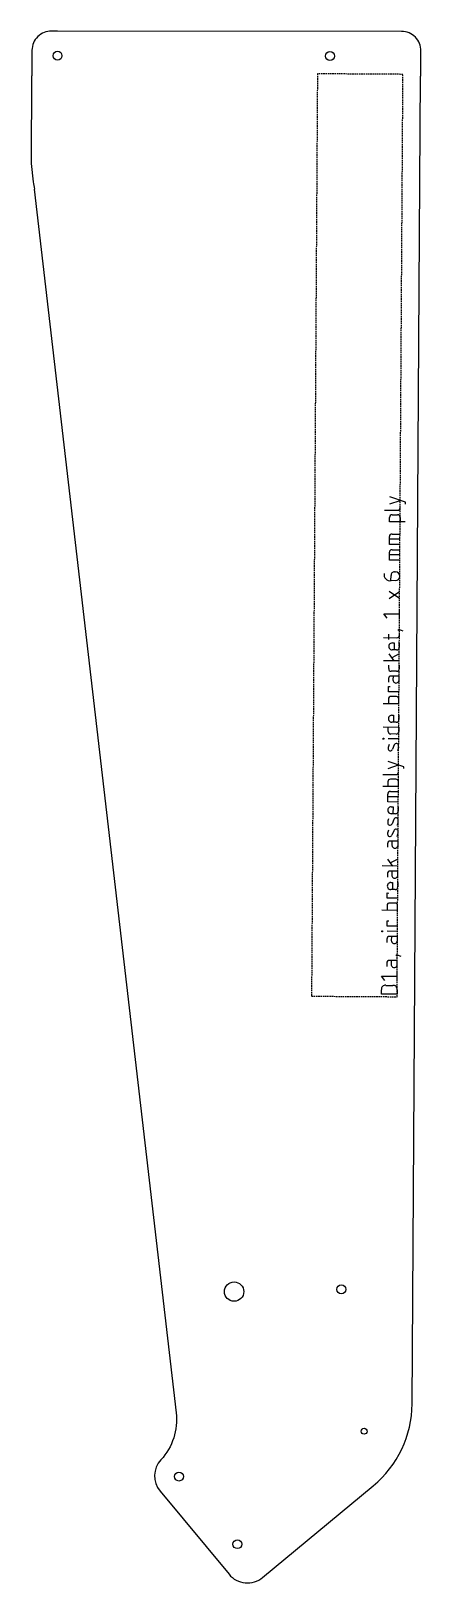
# Model space of a CAD drawing. Header units: millimetres. Extents: x -743 to -612, y -933 to -412.
import ezdxf

# ---------------------------------------------------------------- set-up
doc = ezdxf.new("R2010")
doc.units = ezdxf.units.MM
doc.linetypes.add('DASHED', pattern=[0.75, 0.5, -0.25])
doc.layers.get('0').update_dxf_attribs({"linetype": 'CONTINUOUS'})
doc.layers.add('1', color=7, linetype='DASHED')

msp = doc.modelspace()

# ---------------------------------------------------------------- linework, layer by layer
for p, q in [((-624.47, -572.74), (-620.09, -572.77)), ((-622.71, -570.7), (-619.19, -569.56)), ((-617.44, -570.15), (-622.69, -568.36)), ((-617.44, -570.74), (-617.44, -570.15)), ((-622.74, -576.7), (-622.74, -575.24)), ((-617.48, -576.73), (-622.74, -576.7)), ((-621.85, -574.37), (-620.1, -574.38)), ((-619.23, -575.26), (-619.24, -576.72)), ((-622.79, -584.31), (-622.78, -581.67)), ((-619.27, -582.57), (-622.78, -582.55)), ((-621.89, -580.8), (-619.26, -580.82)), ((-622.83, -589.57), (-622.81, -586.94)), ((-619.31, -587.84), (-622.82, -587.82)), ((-619.28, -584.33), (-622.79, -584.31)), ((-621.93, -586.07), (-619.29, -586.08)), ((-619.32, -589.59), (-622.83, -589.57)), ((-621.1, -593.53), (-620.8, -593.53)), ((-622.29, -596.45), (-622.27, -594.69)), ((-620.82, -596.46), (-622.29, -596.45)), ((-622.91, -602.44), (-619.38, -600.12)), ((-619.4, -602.46), (-622.89, -600.1)), ((-623.54, -609.02), (-624.7, -607.55)), ((-624.7, -607.55), (-619.43, -607.58)), ((-619.44, -609.04), (-619.42, -606.12)), ((-623, -616.19), (-622.99, -614.43)), ((-619.76, -613.14), (-619.76, -612.84)), ((-619.76, -612.84), (-619.47, -612.85)), ((-619.47, -613.14), (-619.76, -613.14)), ((-619.48, -614.75), (-619.48, -614.45)), ((-619.47, -612.85), (-619.47, -613.14)), ((-619.47, -612.85), (-618.3, -613.29)), ((-624.75, -615.59), (-620.36, -615.62)), ((-620.39, -619.71), (-621.85, -619.7)), ((-621.83, -617.36), (-621.25, -617.37)), ((-621.25, -617.37), (-621.26, -619.71)), ((-619.49, -617.38), (-619.5, -618.84)), ((-619.53, -623.38), (-624.8, -623.34)), ((-623.06, -625.99), (-623.05, -624.82)), ((-623.03, -621.01), (-621.29, -623.36)), ((-619.52, -621.04), (-622.01, -622.34)), ((-619.54, -624.84), (-619.55, -626.01)), ((-623.08, -629.35), (-623.09, -630.52)), ((-619.57, -628.49), (-622.2, -628.48)), ((-620.43, -626.88), (-622.19, -626.87)), ((-621.61, -628.48), (-621.62, -629.8)), ((-619.57, -629.81), (-619.57, -628.49)), ((-623.11, -633.74), (-623.1, -631.98)), ((-619.6, -633.76), (-623.11, -633.74)), ((-623.1, -631.98), (-622.51, -631.99)), ((-620.49, -635.36), (-622.24, -635.35)), ((-624.89, -637.67), (-619.62, -637.71)), ((-623.13, -636.22), (-623.13, -637.69)), ((-619.62, -637.71), (-619.62, -636.25)), ((-624.94, -645.57), (-619.68, -645.61)), ((-623.19, -647.05), (-623.19, -645.58)), ((-620.54, -643.99), (-622, -643.98)), ((-621.99, -641.64), (-621.41, -641.65)), ((-621.41, -641.65), (-621.42, -643.99)), ((-619.68, -645.61), (-619.68, -647.07)), ((-619.65, -641.66), (-619.66, -643.12)), ((-624.97, -649.67), (-624.96, -649.37)), ((-624.67, -649.67), (-624.97, -649.67)), ((-624.96, -649.37), (-624.67, -649.38)), ((-624.67, -649.38), (-624.67, -649.67)), ((-619.7, -649.55), (-623.21, -649.53)), ((-620.57, -647.94), (-622.32, -647.93)), ((-621.18, -651.59), (-621.77, -653.05)), ((-625.04, -661.51), (-620.65, -661.54)), ((-623.27, -659.48), (-619.76, -658.33)), ((-618.01, -658.92), (-623.26, -657.14)), ((-618.01, -659.51), (-618.01, -658.92)), ((-625.07, -665.46), (-619.8, -665.49)), ((-623.3, -664.01), (-623.31, -665.47)), ((-620.66, -663.15), (-622.42, -663.14)), ((-619.8, -665.49), (-619.79, -664.03)), ((-623.35, -670.74), (-623.33, -668.1)), ((-619.84, -670.76), (-623.35, -670.74)), ((-619.82, -669), (-623.33, -668.98)), ((-622.45, -667.23), (-619.81, -667.25)), ((-620.74, -674.7), (-622.2, -674.69)), ((-622.19, -672.35), (-621.6, -672.36)), ((-621.34, -676.6), (-621.93, -678.06)), ((-621.6, -672.36), (-621.62, -674.7)), ((-619.85, -672.37), (-619.86, -673.83)), ((-621.36, -680.4), (-621.95, -681.86)), ((-623.44, -684.78), (-623.44, -685.95)), ((-619.92, -683.92), (-622.55, -683.91)), ((-621.97, -683.91), (-621.98, -685.23)), ((-619.93, -685.24), (-619.92, -683.92)), ((-619.97, -692.26), (-625.24, -692.22)), ((-623.47, -689.9), (-621.73, -692.25)), ((-619.96, -689.92), (-622.45, -691.22)), ((-623.5, -694.87), (-623.51, -696.04)), ((-619.98, -694.01), (-622.62, -694)), ((-622.35, -697.8), (-621.76, -697.8)), ((-622.03, -694), (-622.04, -695.32)), ((-621.76, -697.8), (-621.78, -700.14)), ((-620.01, -697.82), (-620.02, -699.28)), ((-619.99, -695.33), (-619.98, -694.01)), ((-623.55, -703.06), (-623.54, -701.3)), ((-620.04, -703.08), (-623.55, -703.06)), ((-623.54, -701.3), (-622.96, -701.31)), ((-620.9, -700.15), (-622.36, -700.14)), ((-625.33, -707), (-620.07, -707.03)), ((-623.57, -705.54), (-623.58, -707.01)), ((-620.93, -704.68), (-622.69, -704.67)), ((-620.07, -707.03), (-620.06, -705.57)), ((-623.61, -712.42), (-623.6, -710.66)), ((-620.1, -712.44), (-623.61, -712.42)), ((-623.6, -710.66), (-623.02, -710.67)), ((-625.38, -714.31), (-625.38, -714.02)), ((-625.38, -714.02), (-625.09, -714.02)), ((-625.09, -714.31), (-625.38, -714.31)), ((-625.09, -714.02), (-625.09, -714.31)), ((-623.64, -716.81), (-623.65, -717.98)), ((-620.11, -714.2), (-623.62, -714.17)), ((-620.12, -715.95), (-622.76, -715.93)), ((-622.17, -715.94), (-622.18, -717.25)), ((-620.13, -717.27), (-620.12, -715.95)), ((-620.18, -723.99), (-622.81, -723.98)), ((-622.22, -723.98), (-622.23, -725.3)), ((-620.46, -722.38), (-620.46, -722.09)), ((-620.46, -722.09), (-620.16, -722.09)), ((-620.17, -722.38), (-620.46, -722.38)), ((-620.18, -725.31), (-620.18, -723.99)), ((-620.16, -722.09), (-620.17, -722.38)), ((-620.16, -722.09), (-619, -722.54)), ((-624.31, -730.69), (-625.47, -729.22)), ((-625.47, -729.22), (-620.21, -729.26)), ((-623.69, -724.85), (-623.7, -726.02)), ((-620.22, -730.72), (-620.2, -727.8)), ((-625.51, -735.22), (-625.5, -733.76)), ((-624.03, -732.31), (-621.69, -732.32)), ((-620.24, -733.79), (-620.25, -735.25)), ((-620.25, -735.25), (-625.51, -735.22))]:
    msp.add_line(p, q)
msp.add_lwpolyline([(-612.22, -418.63, 0.415766), (-618.72, -412.09), (-734.23, -411.96), (-736.27, -411.95, 0.414214), (-742.81, -418.41), (-742.87, -426.94), (-742.94, -426.94), (-743.13, -456.37), (-742.4, -462.62, 0.024994), (-742.01, -464.98), (-742.12, -465.07), (-694.4, -875.77, -0.217805), (-699.53, -891.59, 0.374663), (-699.79, -902.1), (-676.66, -930.03, 0.414214), (-665.4, -931.09), (-628.24, -900.31, 0.221695), (-615.2, -872.81), (-612.35, -427.1), (-612.28, -427.1)], format="xyb", close=True)
for centre, radius in [((-734.24, -420.24), 1.5), ((-642.78, -420.34), 1.5), ((-674.96, -835.13), 3.25), ((-638.95, -834.36), 1.5), ((-631.31, -882), 1), ((-693.46, -897.2), 1.5), ((-673.84, -919.91), 1.5)]:
    msp.add_circle(centre, radius)
for centre, radius, start, end in [((-619.98, -572), 0.779, -98.1348, 7.4024), ((-621.96, -575.14), 0.779, 81.8652, 187.4024), ((-620, -575.15), 0.779, -8.1348, 97.4024), ((-622, -581.57), 0.779, 81.8652, 187.4024), ((-622.04, -586.84), 0.779, 81.8652, 187.4024), ((-621.24, -594.56), 1.04, 81.8652, 187.4024), ((-620.81, -594.99), 1.46, -90.3662, 89.6338), ((-622.55, -594.39), 2.08, 171.8652, 277.4024), ((-620.25, -614.85), 0.779, -98.1348, 7.4024), ((-621.84, -618.53), 1.17, 89.6338, 269.6338), ((-620.28, -618.94), 0.779, -98.1348, 7.4024), ((-622.31, -629.25), 0.779, 81.8652, 187.4024), ((-622.29, -626.1), 0.779, 171.8652, 277.4024), ((-620.6, -629.8), 1.02, 179.6338, 359.6338), ((-620.32, -626.11), 0.779, -98.1348, 7.4024), ((-622.35, -636.12), 0.779, 81.8652, 187.4024), ((-620.39, -636.14), 0.779, -8.1348, 97.4024), ((-622, -642.81), 1.17, 89.6338, 269.6338), ((-620.43, -643.22), 0.779, -98.1348, 7.4024), ((-622.42, -647.16), 0.779, 171.8652, 277.4024), ((-620.47, -651.84), 0.753, -3.9841, 160.6318), ((-620.46, -647.17), 0.779, -98.1348, 7.4024), ((-620.51, -652.68), 2.72, 152.7439, 181.466), ((-622.48, -652.81), 0.752, 175.5064, 341.1413), ((-622.81, -652.14), 3.11, -25.9195, 4.5773), ((-620.54, -660.77), 0.779, -98.1348, 7.4024), ((-622.53, -663.91), 0.779, 81.8652, 187.4024), ((-620.56, -663.92), 0.779, -8.1348, 97.4024), ((-622.56, -668), 0.779, 81.8652, 187.4024), ((-620.67, -677.69), 2.72, 152.7439, 181.466), ((-622.19, -673.52), 1.17, 89.6338, 269.6338), ((-620.63, -676.85), 0.753, -3.9841, 160.6318), ((-620.63, -673.93), 0.779, -98.1348, 7.4024), ((-622.97, -677.15), 3.11, -25.9195, 4.5773), ((-620.7, -681.49), 2.72, 152.7439, 181.466), ((-622.67, -681.62), 0.752, 175.5064, 341.1413), ((-622.64, -677.82), 0.752, 175.5064, 341.1413), ((-620.65, -680.65), 0.753, -3.9841, 160.6318), ((-623, -680.95), 3.11, -25.9195, 4.5773), ((-622.66, -684.68), 0.779, 81.8652, 187.4024), ((-620.95, -685.23), 1.02, 179.6338, 359.6338), ((-622.36, -698.97), 1.17, 89.6338, 269.6338), ((-622.73, -694.77), 0.779, 81.8652, 187.4024), ((-621.02, -695.32), 1.02, 179.6338, 359.6338), ((-620.79, -699.38), 0.779, -98.1348, 7.4024), ((-622.8, -705.44), 0.779, 81.8652, 187.4024), ((-620.83, -705.46), 0.779, -8.1348, 97.4024), ((-622.87, -716.7), 0.779, 81.8652, 187.4024), ((-621.16, -717.26), 1.02, 179.6338, 359.6338), ((-622.92, -724.75), 0.779, 81.8652, 187.4024), ((-621.21, -725.3), 1.02, 179.6338, 359.6338), ((-624.22, -733.59), 1.3, 81.8652, 187.4024), ((-621.52, -733.61), 1.3, -8.1348, 97.4024)]:
    msp.add_arc(centre, radius, start, end)
at = {"layer": '1'}
for p, q in [((-646.98, -426.31), (-648.96, -735.95)), ((-618.27, -426.49), (-646.98, -426.31)), ((-620.25, -736.13), (-618.27, -426.49)), ((-648.96, -735.95), (-620.25, -736.13))]:
    msp.add_line(p, q, dxfattribs=at)

doc.saveas('drawing.dxf')
